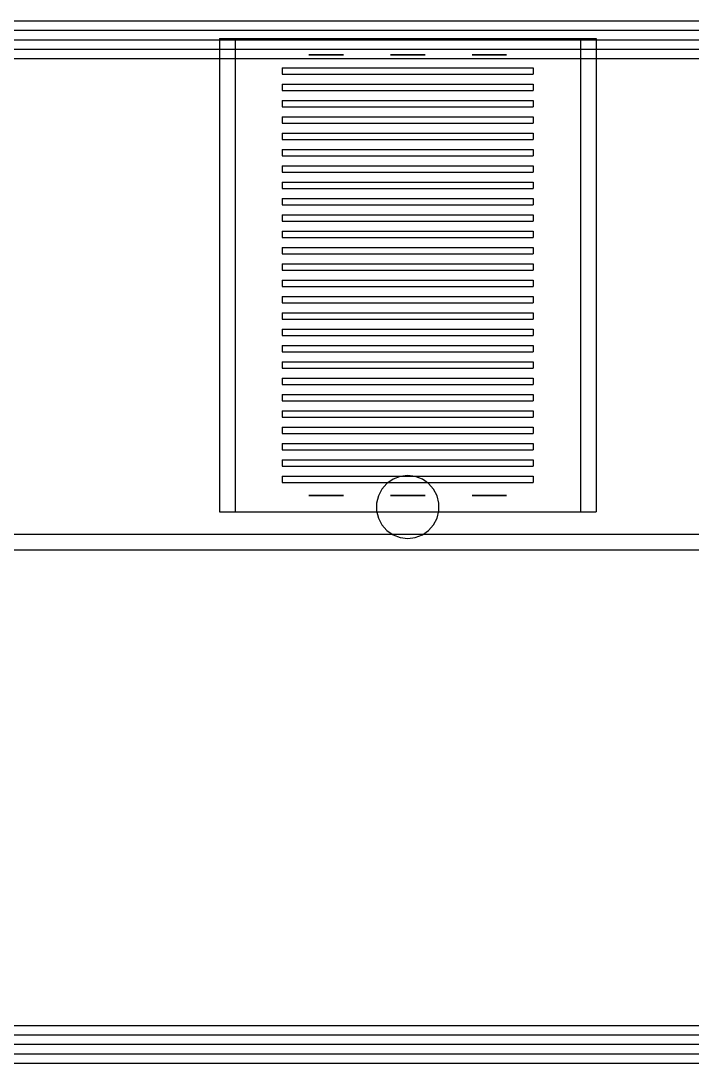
# Model space of a CAD drawing. Header units: millimetres. Extents: x -514 to -279, y -98 to 91.
# Drawn here: x -411.26 to -387.73, y -49.34 to -12.82 of the extents above; entities that cross this region are included whole.
import ezdxf

# ---------------------------------------------------------------- set-up
doc = ezdxf.new("R2010")
doc.units = ezdxf.units.MM
doc.layers.add('HIDDEN', color=8, linetype='Continuous')
doc.layers.add('VISIBLE', color=7, linetype='Continuous')

msp = doc.modelspace()

# ---------------------------------------------------------------- linework, layer by layer
at = {"layer": 'HIDDEN'}
for points in [[(-432.9, -12.82), (-306.4, -12.82)], [(-432.9, -12.82), (-306.4, -12.82)], [(-432.9, -12.82), (-306.4, -12.82)], [(-432.9, -13.15), (-306.4, -13.15)], [(-432.9, -13.15), (-306.4, -13.15)], [(-432.9, -13.48), (-306.4, -13.48)], [(-432.9, -13.48), (-306.4, -13.48)], [(-432.9, -13.48), (-306.4, -13.48)], [(-432.9, -13.48), (-306.4, -13.48)], [(-404.3, -13.436), (-391.1, -13.436)], [(-404.3, -13.436), (-391.1, -13.436)], [(-404.3, -13.436), (-404.3, -30.024)], [(-404.3, -13.436), (-404.3, -30.024)], [(-403.75, -13.436), (-391.65, -13.436)], [(-403.75, -13.436), (-391.65, -13.436)], [(-403.75, -13.436), (-403.75, -30.024)], [(-403.75, -13.436), (-403.75, -30.024)], [(-391.65, -13.436), (-391.65, -30.024)], [(-391.65, -13.436), (-391.65, -30.024)], [(-391.1, -13.436), (-391.1, -30.024)], [(-391.1, -13.436), (-391.1, -30.024)], [(-432.9, -13.81), (-306.4, -13.81)], [(-432.9, -13.81), (-306.4, -13.81)], [(-432.9, -14.14), (-306.4, -14.14)], [(-432.9, -14.14), (-306.4, -14.14)], [(-432.9, -14.14), (-306.4, -14.14)], [(-401.165, -14.008), (-401.161, -14.008)], [(-401.161, -14.008), (-401.165, -14.008)], [(-401.165, -14.008), (-401.161, -14.008)], [(-401.161, -14.008), (-401.165, -14.008)], [(-401.165, -14.008), (-401.161, -14.008)], [(-401.161, -14.008), (-401.165, -14.008)], [(-401.165, -14.008), (-401.161, -14.008)], [(-401.161, -14.008), (-401.165, -14.008)], [(-401.165, -14.008), (-401.161, -14.008)], [(-401.161, -14.008), (-401.165, -14.008)], [(-401.161, -14.008), (-401.126, -14.008)], [(-401.126, -14.008), (-401.161, -14.008)], [(-401.161, -14.008), (-401.126, -14.008)], [(-401.126, -14.008), (-401.161, -14.008)], [(-401.161, -14.008), (-401.126, -14.008)], [(-401.126, -14.008), (-401.161, -14.008)], [(-401.161, -14.008), (-401.126, -14.008)], [(-401.126, -14.008), (-401.161, -14.008)], [(-401.161, -14.008), (-401.126, -14.008)], [(-401.126, -14.008), (-401.161, -14.008)], [(-401.126, -14.008), (-401.058, -14.008)], [(-401.058, -14.008), (-401.126, -14.008)], [(-401.126, -14.008), (-401.058, -14.008)], [(-401.058, -14.008), (-401.126, -14.008)], [(-401.126, -14.008), (-401.058, -14.008)], [(-401.058, -14.008), (-401.126, -14.008)], [(-401.126, -14.008), (-401.058, -14.008)], [(-401.058, -14.008), (-401.126, -14.008)], [(-401.126, -14.008), (-401.058, -14.008)], [(-401.058, -14.008), (-401.126, -14.008)], [(-401.058, -14.008), (-400.961, -14.008)], [(-400.961, -14.008), (-401.058, -14.008)], [(-401.058, -14.008), (-400.961, -14.008)], [(-400.961, -14.008), (-401.058, -14.008)], [(-401.058, -14.008), (-400.961, -14.008)], [(-400.961, -14.008), (-401.058, -14.008)], [(-401.058, -14.008), (-400.961, -14.008)], [(-400.961, -14.008), (-401.058, -14.008)], [(-401.058, -14.008), (-400.961, -14.008)], [(-400.961, -14.008), (-401.058, -14.008)], [(-400.961, -14.008), (-400.841, -14.008)], [(-400.841, -14.008), (-400.961, -14.008)], [(-400.961, -14.008), (-400.841, -14.008)], [(-400.841, -14.008), (-400.961, -14.008)], [(-400.961, -14.008), (-400.841, -14.008)], [(-400.841, -14.008), (-400.961, -14.008)], [(-400.961, -14.008), (-400.841, -14.008)], [(-400.841, -14.008), (-400.961, -14.008)], [(-400.961, -14.008), (-400.841, -14.008)], [(-400.841, -14.008), (-400.961, -14.008)], [(-400.841, -14.008), (-400.705, -14.008)], [(-400.705, -14.008), (-400.841, -14.008)], [(-400.841, -14.008), (-400.705, -14.008)], [(-400.705, -14.008), (-400.841, -14.008)], [(-400.841, -14.008), (-400.705, -14.008)], [(-400.705, -14.008), (-400.841, -14.008)], [(-400.841, -14.008), (-400.705, -14.008)], [(-400.705, -14.008), (-400.841, -14.008)], [(-400.841, -14.008), (-400.705, -14.008)], [(-400.705, -14.008), (-400.841, -14.008)], [(-400.705, -14.008), (-400.56, -14.008)], [(-400.56, -14.008), (-400.705, -14.008)], [(-400.705, -14.008), (-400.56, -14.008)], [(-400.56, -14.008), (-400.705, -14.008)], [(-400.705, -14.008), (-400.56, -14.008)], [(-400.56, -14.008), (-400.705, -14.008)], [(-400.705, -14.008), (-400.56, -14.008)], [(-400.56, -14.008), (-400.705, -14.008)], [(-400.705, -14.008), (-400.56, -14.008)], [(-400.56, -14.008), (-400.705, -14.008)], [(-400.415, -14.008), (-400.56, -14.008)], [(-400.56, -14.008), (-400.415, -14.008)], [(-400.415, -14.008), (-400.56, -14.008)], [(-400.56, -14.008), (-400.415, -14.008)], [(-400.415, -14.008), (-400.56, -14.008)], [(-400.56, -14.008), (-400.415, -14.008)], [(-400.415, -14.008), (-400.56, -14.008)], [(-400.56, -14.008), (-400.415, -14.008)], [(-400.415, -14.008), (-400.56, -14.008)], [(-400.56, -14.008), (-400.415, -14.008)], [(-400.279, -14.008), (-400.415, -14.008)], [(-400.415, -14.008), (-400.279, -14.008)], [(-400.279, -14.008), (-400.415, -14.008)], [(-400.415, -14.008), (-400.279, -14.008)], [(-400.279, -14.008), (-400.415, -14.008)], [(-400.415, -14.008), (-400.279, -14.008)], [(-400.279, -14.008), (-400.415, -14.008)], [(-400.415, -14.008), (-400.279, -14.008)], [(-400.279, -14.008), (-400.415, -14.008)], [(-400.415, -14.008), (-400.279, -14.008)], [(-400.159, -14.008), (-400.279, -14.008)], [(-400.279, -14.008), (-400.159, -14.008)], [(-400.159, -14.008), (-400.279, -14.008)], [(-400.279, -14.008), (-400.159, -14.008)], [(-400.159, -14.008), (-400.279, -14.008)], [(-400.279, -14.008), (-400.159, -14.008)], [(-400.159, -14.008), (-400.279, -14.008)], [(-400.279, -14.008), (-400.159, -14.008)], [(-400.159, -14.008), (-400.279, -14.008)], [(-400.279, -14.008), (-400.159, -14.008)], [(-400.062, -14.008), (-400.159, -14.008)], [(-400.159, -14.008), (-400.062, -14.008)], [(-400.062, -14.008), (-400.159, -14.008)], [(-400.159, -14.008), (-400.062, -14.008)], [(-400.062, -14.008), (-400.159, -14.008)], [(-400.159, -14.008), (-400.062, -14.008)], [(-400.062, -14.008), (-400.159, -14.008)], [(-400.159, -14.008), (-400.062, -14.008)], [(-400.062, -14.008), (-400.159, -14.008)], [(-400.159, -14.008), (-400.062, -14.008)], [(-399.994, -14.008), (-400.062, -14.008)], [(-400.062, -14.008), (-399.994, -14.008)], [(-399.994, -14.008), (-400.062, -14.008)], [(-400.062, -14.008), (-399.994, -14.008)], [(-399.994, -14.008), (-400.062, -14.008)], [(-400.062, -14.008), (-399.994, -14.008)], [(-399.994, -14.008), (-400.062, -14.008)], [(-400.062, -14.008), (-399.994, -14.008)], [(-399.994, -14.008), (-400.062, -14.008)], [(-400.062, -14.008), (-399.994, -14.008)], [(-399.959, -14.008), (-399.994, -14.008)], [(-399.994, -14.008), (-399.959, -14.008)], [(-399.959, -14.008), (-399.994, -14.008)], [(-399.994, -14.008), (-399.959, -14.008)], [(-399.959, -14.008), (-399.994, -14.008)], [(-399.994, -14.008), (-399.959, -14.008)], [(-399.959, -14.008), (-399.994, -14.008)], [(-399.994, -14.008), (-399.959, -14.008)], [(-399.959, -14.008), (-399.994, -14.008)], [(-399.994, -14.008), (-399.959, -14.008)], [(-399.955, -14.008), (-399.959, -14.008)], [(-399.959, -14.008), (-399.955, -14.008)], [(-399.955, -14.008), (-399.959, -14.008)], [(-399.959, -14.008), (-399.955, -14.008)], [(-399.955, -14.008), (-399.959, -14.008)], [(-399.959, -14.008), (-399.955, -14.008)], [(-399.955, -14.008), (-399.959, -14.008)], [(-399.959, -14.008), (-399.955, -14.008)], [(-399.955, -14.008), (-399.959, -14.008)], [(-399.959, -14.008), (-399.955, -14.008)], [(-398.305, -14.008), (-398.301, -14.008)], [(-398.301, -14.008), (-398.305, -14.008)], [(-398.305, -14.008), (-398.301, -14.008)], [(-398.301, -14.008), (-398.305, -14.008)], [(-398.305, -14.008), (-398.301, -14.008)], [(-398.301, -14.008), (-398.305, -14.008)], [(-398.305, -14.008), (-398.301, -14.008)], [(-398.301, -14.008), (-398.305, -14.008)], [(-398.305, -14.008), (-398.301, -14.008)], [(-398.301, -14.008), (-398.305, -14.008)], [(-398.301, -14.008), (-398.266, -14.008)], [(-398.266, -14.008), (-398.301, -14.008)], [(-398.301, -14.008), (-398.266, -14.008)], [(-398.266, -14.008), (-398.301, -14.008)], [(-398.301, -14.008), (-398.266, -14.008)], [(-398.266, -14.008), (-398.301, -14.008)], [(-398.301, -14.008), (-398.266, -14.008)], [(-398.266, -14.008), (-398.301, -14.008)], [(-398.301, -14.008), (-398.266, -14.008)], [(-398.266, -14.008), (-398.301, -14.008)], [(-398.266, -14.008), (-398.198, -14.008)], [(-398.198, -14.008), (-398.266, -14.008)], [(-398.266, -14.008), (-398.198, -14.008)], [(-398.198, -14.008), (-398.266, -14.008)], [(-398.266, -14.008), (-398.198, -14.008)], [(-398.198, -14.008), (-398.266, -14.008)], [(-398.266, -14.008), (-398.198, -14.008)], [(-398.198, -14.008), (-398.266, -14.008)], [(-398.266, -14.008), (-398.198, -14.008)], [(-398.198, -14.008), (-398.266, -14.008)], [(-398.198, -14.008), (-398.101, -14.008)], [(-398.101, -14.008), (-398.198, -14.008)], [(-398.198, -14.008), (-398.101, -14.008)], [(-398.101, -14.008), (-398.198, -14.008)], [(-398.198, -14.008), (-398.101, -14.008)], [(-398.101, -14.008), (-398.198, -14.008)], [(-398.198, -14.008), (-398.101, -14.008)], [(-398.101, -14.008), (-398.198, -14.008)], [(-398.198, -14.008), (-398.101, -14.008)], [(-398.101, -14.008), (-398.198, -14.008)], [(-398.101, -14.008), (-397.981, -14.008)], [(-397.981, -14.008), (-398.101, -14.008)], [(-398.101, -14.008), (-397.981, -14.008)], [(-397.981, -14.008), (-398.101, -14.008)], [(-398.101, -14.008), (-397.981, -14.008)], [(-397.981, -14.008), (-398.101, -14.008)], [(-398.101, -14.008), (-397.981, -14.008)], [(-397.981, -14.008), (-398.101, -14.008)], [(-398.101, -14.008), (-397.981, -14.008)], [(-397.981, -14.008), (-398.101, -14.008)], [(-397.981, -14.008), (-397.845, -14.008)], [(-397.845, -14.008), (-397.981, -14.008)], [(-397.981, -14.008), (-397.845, -14.008)], [(-397.845, -14.008), (-397.981, -14.008)], [(-397.981, -14.008), (-397.845, -14.008)], [(-397.845, -14.008), (-397.981, -14.008)], [(-397.981, -14.008), (-397.845, -14.008)], [(-397.845, -14.008), (-397.981, -14.008)], [(-397.981, -14.008), (-397.845, -14.008)], [(-397.845, -14.008), (-397.981, -14.008)], [(-397.845, -14.008), (-397.7, -14.008)], [(-397.7, -14.008), (-397.845, -14.008)], [(-397.845, -14.008), (-397.7, -14.008)], [(-397.7, -14.008), (-397.845, -14.008)], [(-397.845, -14.008), (-397.7, -14.008)], [(-397.7, -14.008), (-397.845, -14.008)], [(-397.845, -14.008), (-397.7, -14.008)], [(-397.7, -14.008), (-397.845, -14.008)], [(-397.845, -14.008), (-397.7, -14.008)], [(-397.7, -14.008), (-397.845, -14.008)], [(-397.555, -14.008), (-397.7, -14.008)], [(-397.7, -14.008), (-397.555, -14.008)], [(-397.555, -14.008), (-397.7, -14.008)], [(-397.7, -14.008), (-397.555, -14.008)], [(-397.555, -14.008), (-397.7, -14.008)], [(-397.7, -14.008), (-397.555, -14.008)], [(-397.555, -14.008), (-397.7, -14.008)], [(-397.7, -14.008), (-397.555, -14.008)], [(-397.555, -14.008), (-397.7, -14.008)], [(-397.7, -14.008), (-397.555, -14.008)], [(-397.419, -14.008), (-397.555, -14.008)], [(-397.555, -14.008), (-397.419, -14.008)], [(-397.419, -14.008), (-397.555, -14.008)], [(-397.555, -14.008), (-397.419, -14.008)], [(-397.419, -14.008), (-397.555, -14.008)], [(-397.555, -14.008), (-397.419, -14.008)], [(-397.419, -14.008), (-397.555, -14.008)], [(-397.555, -14.008), (-397.419, -14.008)], [(-397.419, -14.008), (-397.555, -14.008)], [(-397.555, -14.008), (-397.419, -14.008)], [(-397.299, -14.008), (-397.419, -14.008)], [(-397.419, -14.008), (-397.299, -14.008)], [(-397.299, -14.008), (-397.419, -14.008)], [(-397.419, -14.008), (-397.299, -14.008)], [(-397.299, -14.008), (-397.419, -14.008)], [(-397.419, -14.008), (-397.299, -14.008)], [(-397.299, -14.008), (-397.419, -14.008)], [(-397.419, -14.008), (-397.299, -14.008)], [(-397.299, -14.008), (-397.419, -14.008)], [(-397.419, -14.008), (-397.299, -14.008)], [(-397.202, -14.008), (-397.299, -14.008)], [(-397.299, -14.008), (-397.202, -14.008)], [(-397.202, -14.008), (-397.299, -14.008)], [(-397.299, -14.008), (-397.202, -14.008)], [(-397.202, -14.008), (-397.299, -14.008)], [(-397.299, -14.008), (-397.202, -14.008)], [(-397.202, -14.008), (-397.299, -14.008)], [(-397.299, -14.008), (-397.202, -14.008)], [(-397.202, -14.008), (-397.299, -14.008)], [(-397.299, -14.008), (-397.202, -14.008)], [(-397.134, -14.008), (-397.202, -14.008)], [(-397.202, -14.008), (-397.134, -14.008)], [(-397.134, -14.008), (-397.202, -14.008)], [(-397.202, -14.008), (-397.134, -14.008)], [(-397.134, -14.008), (-397.202, -14.008)], [(-397.202, -14.008), (-397.134, -14.008)], [(-397.134, -14.008), (-397.202, -14.008)], [(-397.202, -14.008), (-397.134, -14.008)], [(-397.134, -14.008), (-397.202, -14.008)], [(-397.202, -14.008), (-397.134, -14.008)], [(-397.099, -14.008), (-397.134, -14.008)], [(-397.134, -14.008), (-397.099, -14.008)], [(-397.099, -14.008), (-397.134, -14.008)], [(-397.134, -14.008), (-397.099, -14.008)], [(-397.099, -14.008), (-397.134, -14.008)], [(-397.134, -14.008), (-397.099, -14.008)], [(-397.099, -14.008), (-397.134, -14.008)], [(-397.134, -14.008), (-397.099, -14.008)], [(-397.099, -14.008), (-397.134, -14.008)], [(-397.134, -14.008), (-397.099, -14.008)], [(-397.095, -14.008), (-397.099, -14.008)], [(-397.099, -14.008), (-397.095, -14.008)], [(-397.095, -14.008), (-397.099, -14.008)], [(-397.099, -14.008), (-397.095, -14.008)], [(-397.095, -14.008), (-397.099, -14.008)], [(-397.099, -14.008), (-397.095, -14.008)], [(-397.095, -14.008), (-397.099, -14.008)], [(-397.099, -14.008), (-397.095, -14.008)], [(-397.095, -14.008), (-397.099, -14.008)], [(-397.099, -14.008), (-397.095, -14.008)], [(-395.445, -14.008), (-395.441, -14.008)], [(-395.441, -14.008), (-395.445, -14.008)], [(-395.445, -14.008), (-395.441, -14.008)], [(-395.441, -14.008), (-395.445, -14.008)], [(-395.445, -14.008), (-395.441, -14.008)], [(-395.441, -14.008), (-395.445, -14.008)], [(-395.445, -14.008), (-395.441, -14.008)], [(-395.441, -14.008), (-395.445, -14.008)], [(-395.445, -14.008), (-395.441, -14.008)], [(-395.441, -14.008), (-395.445, -14.008)], [(-395.441, -14.008), (-395.406, -14.008)], [(-395.406, -14.008), (-395.441, -14.008)], [(-395.441, -14.008), (-395.406, -14.008)], [(-395.406, -14.008), (-395.441, -14.008)], [(-395.441, -14.008), (-395.406, -14.008)], [(-395.406, -14.008), (-395.441, -14.008)], [(-395.441, -14.008), (-395.406, -14.008)], [(-395.406, -14.008), (-395.441, -14.008)], [(-395.441, -14.008), (-395.406, -14.008)], [(-395.406, -14.008), (-395.441, -14.008)], [(-395.406, -14.008), (-395.338, -14.008)], [(-395.338, -14.008), (-395.406, -14.008)], [(-395.406, -14.008), (-395.338, -14.008)], [(-395.338, -14.008), (-395.406, -14.008)], [(-395.406, -14.008), (-395.338, -14.008)], [(-395.338, -14.008), (-395.406, -14.008)], [(-395.406, -14.008), (-395.338, -14.008)], [(-395.338, -14.008), (-395.406, -14.008)], [(-395.406, -14.008), (-395.338, -14.008)], [(-395.338, -14.008), (-395.406, -14.008)], [(-395.338, -14.008), (-395.241, -14.008)], [(-395.241, -14.008), (-395.338, -14.008)], [(-395.338, -14.008), (-395.241, -14.008)], [(-395.241, -14.008), (-395.338, -14.008)], [(-395.338, -14.008), (-395.241, -14.008)], [(-395.241, -14.008), (-395.338, -14.008)], [(-395.338, -14.008), (-395.241, -14.008)], [(-395.241, -14.008), (-395.338, -14.008)], [(-395.338, -14.008), (-395.241, -14.008)], [(-395.241, -14.008), (-395.338, -14.008)], [(-395.241, -14.008), (-395.121, -14.008)], [(-395.121, -14.008), (-395.241, -14.008)], [(-395.241, -14.008), (-395.121, -14.008)], [(-395.121, -14.008), (-395.241, -14.008)], [(-395.241, -14.008), (-395.121, -14.008)], [(-395.121, -14.008), (-395.241, -14.008)], [(-395.241, -14.008), (-395.121, -14.008)], [(-395.121, -14.008), (-395.241, -14.008)], [(-395.241, -14.008), (-395.121, -14.008)], [(-395.121, -14.008), (-395.241, -14.008)], [(-395.121, -14.008), (-394.985, -14.008)], [(-394.985, -14.008), (-395.121, -14.008)], [(-395.121, -14.008), (-394.985, -14.008)], [(-394.985, -14.008), (-395.121, -14.008)], [(-395.121, -14.008), (-394.985, -14.008)], [(-394.985, -14.008), (-395.121, -14.008)], [(-395.121, -14.008), (-394.985, -14.008)], [(-394.985, -14.008), (-395.121, -14.008)], [(-395.121, -14.008), (-394.985, -14.008)], [(-394.985, -14.008), (-395.121, -14.008)], [(-394.985, -14.008), (-394.84, -14.008)], [(-394.84, -14.008), (-394.985, -14.008)], [(-394.985, -14.008), (-394.84, -14.008)], [(-394.84, -14.008), (-394.985, -14.008)], [(-394.985, -14.008), (-394.84, -14.008)], [(-394.84, -14.008), (-394.985, -14.008)], [(-394.985, -14.008), (-394.84, -14.008)], [(-394.84, -14.008), (-394.985, -14.008)], [(-394.985, -14.008), (-394.84, -14.008)], [(-394.84, -14.008), (-394.985, -14.008)], [(-394.695, -14.008), (-394.84, -14.008)], [(-394.84, -14.008), (-394.695, -14.008)], [(-394.695, -14.008), (-394.84, -14.008)], [(-394.84, -14.008), (-394.695, -14.008)], [(-394.695, -14.008), (-394.84, -14.008)], [(-394.84, -14.008), (-394.695, -14.008)], [(-394.695, -14.008), (-394.84, -14.008)], [(-394.84, -14.008), (-394.695, -14.008)], [(-394.695, -14.008), (-394.84, -14.008)], [(-394.84, -14.008), (-394.695, -14.008)], [(-394.559, -14.008), (-394.695, -14.008)], [(-394.695, -14.008), (-394.559, -14.008)], [(-394.559, -14.008), (-394.695, -14.008)], [(-394.695, -14.008), (-394.559, -14.008)], [(-394.559, -14.008), (-394.695, -14.008)], [(-394.695, -14.008), (-394.559, -14.008)], [(-394.559, -14.008), (-394.695, -14.008)], [(-394.695, -14.008), (-394.559, -14.008)], [(-394.559, -14.008), (-394.695, -14.008)], [(-394.695, -14.008), (-394.559, -14.008)], [(-394.439, -14.008), (-394.559, -14.008)], [(-394.559, -14.008), (-394.439, -14.008)], [(-394.439, -14.008), (-394.559, -14.008)], [(-394.559, -14.008), (-394.439, -14.008)], [(-394.439, -14.008), (-394.559, -14.008)], [(-394.559, -14.008), (-394.439, -14.008)], [(-394.439, -14.008), (-394.559, -14.008)], [(-394.559, -14.008), (-394.439, -14.008)], [(-394.439, -14.008), (-394.559, -14.008)], [(-394.559, -14.008), (-394.439, -14.008)], [(-394.342, -14.008), (-394.439, -14.008)], [(-394.439, -14.008), (-394.342, -14.008)], [(-394.342, -14.008), (-394.439, -14.008)], [(-394.439, -14.008), (-394.342, -14.008)], [(-394.342, -14.008), (-394.439, -14.008)], [(-394.439, -14.008), (-394.342, -14.008)], [(-394.342, -14.008), (-394.439, -14.008)], [(-394.439, -14.008), (-394.342, -14.008)], [(-394.342, -14.008), (-394.439, -14.008)], [(-394.439, -14.008), (-394.342, -14.008)], [(-394.274, -14.008), (-394.342, -14.008)], [(-394.342, -14.008), (-394.274, -14.008)], [(-394.274, -14.008), (-394.342, -14.008)], [(-394.342, -14.008), (-394.274, -14.008)], [(-394.274, -14.008), (-394.342, -14.008)], [(-394.342, -14.008), (-394.274, -14.008)], [(-394.274, -14.008), (-394.342, -14.008)], [(-394.342, -14.008), (-394.274, -14.008)], [(-394.274, -14.008), (-394.342, -14.008)], [(-394.342, -14.008), (-394.274, -14.008)], [(-394.239, -14.008), (-394.274, -14.008)], [(-394.274, -14.008), (-394.239, -14.008)], [(-394.239, -14.008), (-394.274, -14.008)], [(-394.274, -14.008), (-394.239, -14.008)], [(-394.239, -14.008), (-394.274, -14.008)], [(-394.274, -14.008), (-394.239, -14.008)], [(-394.239, -14.008), (-394.274, -14.008)], [(-394.274, -14.008), (-394.239, -14.008)], [(-394.239, -14.008), (-394.274, -14.008)], [(-394.274, -14.008), (-394.239, -14.008)], [(-394.235, -14.008), (-394.239, -14.008)], [(-394.239, -14.008), (-394.235, -14.008)], [(-394.235, -14.008), (-394.239, -14.008)], [(-394.239, -14.008), (-394.235, -14.008)], [(-394.235, -14.008), (-394.239, -14.008)], [(-394.239, -14.008), (-394.235, -14.008)], [(-394.235, -14.008), (-394.239, -14.008)], [(-394.239, -14.008), (-394.235, -14.008)], [(-394.235, -14.008), (-394.239, -14.008)], [(-394.239, -14.008), (-394.235, -14.008)], [(-402.1, -14.47), (-393.3, -14.47)], [(-402.1, -14.47), (-393.3, -14.47)], [(-402.1, -14.47), (-402.1, -14.69)], [(-402.1, -14.47), (-402.1, -14.69)], [(-393.3, -14.47), (-393.3, -14.69)], [(-393.3, -14.47), (-393.3, -14.69)], [(-402.1, -14.69), (-393.3, -14.69)], [(-402.1, -14.69), (-393.3, -14.69)], [(-402.1, -15.042), (-393.3, -15.042)], [(-402.1, -15.042), (-393.3, -15.042)], [(-402.1, -15.042), (-402.1, -15.262)], [(-402.1, -15.042), (-402.1, -15.262)], [(-402.1, -15.262), (-393.3, -15.262)], [(-402.1, -15.262), (-393.3, -15.262)], [(-393.3, -15.042), (-393.3, -15.262)], [(-393.3, -15.042), (-393.3, -15.262)], [(-402.1, -15.614), (-393.3, -15.614)], [(-402.1, -15.614), (-393.3, -15.614)], [(-402.1, -15.614), (-402.1, -15.834)], [(-402.1, -15.614), (-402.1, -15.834)], [(-393.3, -15.614), (-393.3, -15.834)], [(-393.3, -15.614), (-393.3, -15.834)], [(-402.1, -15.834), (-393.3, -15.834)], [(-402.1, -15.834), (-393.3, -15.834)], [(-402.1, -16.186), (-393.3, -16.186)], [(-402.1, -16.186), (-393.3, -16.186)], [(-402.1, -16.186), (-402.1, -16.406)], [(-402.1, -16.186), (-402.1, -16.406)], [(-402.1, -16.406), (-393.3, -16.406)], [(-402.1, -16.406), (-393.3, -16.406)], [(-393.3, -16.186), (-393.3, -16.406)], [(-393.3, -16.186), (-393.3, -16.406)], [(-402.1, -16.758), (-393.3, -16.758)], [(-402.1, -16.758), (-393.3, -16.758)], [(-402.1, -16.758), (-402.1, -16.978)], [(-402.1, -16.758), (-402.1, -16.978)], [(-393.3, -16.758), (-393.3, -16.978)], [(-393.3, -16.758), (-393.3, -16.978)], [(-402.1, -16.978), (-393.3, -16.978)], [(-402.1, -16.978), (-393.3, -16.978)], [(-402.1, -17.33), (-393.3, -17.33)], [(-402.1, -17.33), (-393.3, -17.33)], [(-402.1, -17.33), (-402.1, -17.55)], [(-402.1, -17.33), (-402.1, -17.55)], [(-393.3, -17.33), (-393.3, -17.55)], [(-393.3, -17.33), (-393.3, -17.55)], [(-402.1, -17.55), (-393.3, -17.55)], [(-402.1, -17.55), (-393.3, -17.55)], [(-402.1, -17.902), (-393.3, -17.902)], [(-402.1, -17.902), (-393.3, -17.902)], [(-402.1, -17.902), (-402.1, -18.122)], [(-402.1, -17.902), (-402.1, -18.122)], [(-402.1, -18.122), (-393.3, -18.122)], [(-402.1, -18.122), (-393.3, -18.122)], [(-393.3, -17.902), (-393.3, -18.122)], [(-393.3, -17.902), (-393.3, -18.122)], [(-402.1, -18.474), (-393.3, -18.474)], [(-402.1, -18.474), (-393.3, -18.474)], [(-402.1, -18.474), (-402.1, -18.694)], [(-402.1, -18.474), (-402.1, -18.694)], [(-393.3, -18.474), (-393.3, -18.694)], [(-393.3, -18.474), (-393.3, -18.694)], [(-402.1, -18.694), (-393.3, -18.694)], [(-402.1, -18.694), (-393.3, -18.694)], [(-402.1, -19.046), (-393.3, -19.046)], [(-402.1, -19.046), (-393.3, -19.046)], [(-402.1, -19.046), (-402.1, -19.266)], [(-402.1, -19.046), (-402.1, -19.266)], [(-402.1, -19.266), (-393.3, -19.266)], [(-402.1, -19.266), (-393.3, -19.266)], [(-393.3, -19.046), (-393.3, -19.266)], [(-393.3, -19.046), (-393.3, -19.266)], [(-402.1, -19.618), (-393.3, -19.618)], [(-402.1, -19.618), (-393.3, -19.618)], [(-402.1, -19.618), (-402.1, -19.838)], [(-402.1, -19.618), (-402.1, -19.838)], [(-393.3, -19.618), (-393.3, -19.838)], [(-393.3, -19.618), (-393.3, -19.838)], [(-402.1, -19.838), (-393.3, -19.838)], [(-402.1, -19.838), (-393.3, -19.838)], [(-402.1, -20.19), (-393.3, -20.19)], [(-402.1, -20.19), (-393.3, -20.19)], [(-402.1, -20.19), (-402.1, -20.41)], [(-402.1, -20.19), (-402.1, -20.41)], [(-402.1, -20.41), (-393.3, -20.41)], [(-402.1, -20.41), (-393.3, -20.41)], [(-393.3, -20.19), (-393.3, -20.41)], [(-393.3, -20.19), (-393.3, -20.41)], [(-402.1, -20.762), (-393.3, -20.762)], [(-402.1, -20.762), (-393.3, -20.762)], [(-402.1, -20.762), (-402.1, -20.982)], [(-402.1, -20.762), (-402.1, -20.982)], [(-393.3, -20.762), (-393.3, -20.982)], [(-393.3, -20.762), (-393.3, -20.982)], [(-402.1, -20.982), (-393.3, -20.982)], [(-402.1, -20.982), (-393.3, -20.982)], [(-402.1, -21.334), (-393.3, -21.334)], [(-402.1, -21.334), (-393.3, -21.334)], [(-402.1, -21.334), (-402.1, -21.554)], [(-402.1, -21.334), (-402.1, -21.554)], [(-393.3, -21.334), (-393.3, -21.554)], [(-393.3, -21.334), (-393.3, -21.554)], [(-402.1, -21.554), (-393.3, -21.554)], [(-402.1, -21.554), (-393.3, -21.554)], [(-402.1, -21.906), (-393.3, -21.906)], [(-402.1, -21.906), (-393.3, -21.906)], [(-402.1, -21.906), (-402.1, -22.126)], [(-402.1, -21.906), (-402.1, -22.126)], [(-393.3, -21.906), (-393.3, -22.126)], [(-393.3, -21.906), (-393.3, -22.126)], [(-402.1, -22.126), (-393.3, -22.126)], [(-402.1, -22.126), (-393.3, -22.126)], [(-402.1, -22.478), (-393.3, -22.478)], [(-402.1, -22.478), (-393.3, -22.478)], [(-402.1, -22.478), (-402.1, -22.698)], [(-402.1, -22.478), (-402.1, -22.698)], [(-393.3, -22.478), (-393.3, -22.698)], [(-393.3, -22.478), (-393.3, -22.698)], [(-402.1, -22.698), (-393.3, -22.698)], [(-402.1, -22.698), (-393.3, -22.698)], [(-402.1, -23.05), (-393.3, -23.05)], [(-402.1, -23.05), (-393.3, -23.05)], [(-402.1, -23.05), (-402.1, -23.27)], [(-402.1, -23.05), (-402.1, -23.27)], [(-402.1, -23.27), (-393.3, -23.27)], [(-402.1, -23.27), (-393.3, -23.27)], [(-393.3, -23.05), (-393.3, -23.27)], [(-393.3, -23.05), (-393.3, -23.27)], [(-402.1, -23.622), (-393.3, -23.622)], [(-402.1, -23.622), (-393.3, -23.622)], [(-402.1, -23.622), (-402.1, -23.842)], [(-402.1, -23.622), (-402.1, -23.842)], [(-393.3, -23.622), (-393.3, -23.842)], [(-393.3, -23.622), (-393.3, -23.842)], [(-402.1, -23.842), (-393.3, -23.842)], [(-402.1, -23.842), (-393.3, -23.842)], [(-402.1, -24.194), (-393.3, -24.194)], [(-402.1, -24.194), (-393.3, -24.194)], [(-402.1, -24.194), (-402.1, -24.414)], [(-402.1, -24.194), (-402.1, -24.414)], [(-402.1, -24.414), (-393.3, -24.414)], [(-402.1, -24.414), (-393.3, -24.414)], [(-393.3, -24.194), (-393.3, -24.414)], [(-393.3, -24.194), (-393.3, -24.414)], [(-402.1, -24.766), (-393.3, -24.766)], [(-402.1, -24.766), (-393.3, -24.766)], [(-402.1, -24.766), (-402.1, -24.986)], [(-402.1, -24.766), (-402.1, -24.986)], [(-393.3, -24.766), (-393.3, -24.986)], [(-393.3, -24.766), (-393.3, -24.986)], [(-402.1, -24.986), (-393.3, -24.986)], [(-402.1, -24.986), (-393.3, -24.986)], [(-402.1, -25.338), (-393.3, -25.338)], [(-402.1, -25.338), (-393.3, -25.338)], [(-402.1, -25.338), (-402.1, -25.558)], [(-402.1, -25.338), (-402.1, -25.558)], [(-402.1, -25.558), (-393.3, -25.558)], [(-402.1, -25.558), (-393.3, -25.558)], [(-393.3, -25.338), (-393.3, -25.558)], [(-393.3, -25.338), (-393.3, -25.558)], [(-402.1, -25.91), (-393.3, -25.91)], [(-402.1, -25.91), (-393.3, -25.91)], [(-402.1, -25.91), (-402.1, -26.13)], [(-402.1, -25.91), (-402.1, -26.13)], [(-393.3, -25.91), (-393.3, -26.13)], [(-393.3, -25.91), (-393.3, -26.13)], [(-402.1, -26.13), (-393.3, -26.13)], [(-402.1, -26.13), (-393.3, -26.13)], [(-402.1, -26.482), (-393.3, -26.482)], [(-402.1, -26.482), (-393.3, -26.482)], [(-402.1, -26.482), (-402.1, -26.702)], [(-402.1, -26.482), (-402.1, -26.702)], [(-393.3, -26.482), (-393.3, -26.702)], [(-393.3, -26.482), (-393.3, -26.702)], [(-402.1, -26.702), (-393.3, -26.702)], [(-402.1, -26.702), (-393.3, -26.702)], [(-402.1, -27.054), (-393.3, -27.054)], [(-402.1, -27.054), (-393.3, -27.054)], [(-402.1, -27.054), (-402.1, -27.274)], [(-402.1, -27.054), (-402.1, -27.274)], [(-402.1, -27.274), (-393.3, -27.274)], [(-402.1, -27.274), (-393.3, -27.274)], [(-393.3, -27.054), (-393.3, -27.274)], [(-393.3, -27.054), (-393.3, -27.274)], [(-402.1, -27.626), (-393.3, -27.626)], [(-402.1, -27.626), (-393.3, -27.626)], [(-402.1, -27.626), (-402.1, -27.846)], [(-402.1, -27.626), (-402.1, -27.846)], [(-393.3, -27.626), (-393.3, -27.846)], [(-393.3, -27.626), (-393.3, -27.846)], [(-402.1, -27.846), (-393.3, -27.846)], [(-402.1, -27.846), (-393.3, -27.846)], [(-402.1, -28.198), (-393.3, -28.198)], [(-402.1, -28.198), (-393.3, -28.198)], [(-402.1, -28.198), (-402.1, -28.418)], [(-402.1, -28.198), (-402.1, -28.418)], [(-402.1, -28.418), (-393.3, -28.418)], [(-402.1, -28.418), (-393.3, -28.418)], [(-393.3, -28.198), (-393.3, -28.418)], [(-393.3, -28.198), (-393.3, -28.418)], [(-402.1, -28.77), (-393.3, -28.77)], [(-402.1, -28.77), (-393.3, -28.77)], [(-402.1, -28.77), (-402.1, -28.99)], [(-402.1, -28.77), (-402.1, -28.99)], [(-397.963, -28.784), (-398.211, -28.878)], [(-397.963, -28.784), (-398.211, -28.878)], [(-397.7, -28.752), (-397.963, -28.784)], [(-397.7, -28.752), (-397.963, -28.784)], [(-397.437, -28.784), (-397.7, -28.752)], [(-397.437, -28.784), (-397.7, -28.752)], [(-397.189, -28.878), (-397.437, -28.784)], [(-397.189, -28.878), (-397.437, -28.784)], [(-393.3, -28.77), (-393.3, -28.99)], [(-393.3, -28.77), (-393.3, -28.99)], [(-402.1, -28.99), (-393.3, -28.99)], [(-402.1, -28.99), (-393.3, -28.99)], [(-398.429, -29.029), (-398.605, -29.228)], [(-398.429, -29.029), (-398.605, -29.228)], [(-398.211, -28.878), (-398.429, -29.029)], [(-398.211, -28.878), (-398.429, -29.029)], [(-396.971, -29.029), (-397.189, -28.878)], [(-396.971, -29.029), (-397.189, -28.878)], [(-396.795, -29.228), (-396.971, -29.029)], [(-396.795, -29.228), (-396.971, -29.029)], [(-401.165, -29.452), (-401.161, -29.452)], [(-401.161, -29.452), (-401.165, -29.452)], [(-401.165, -29.452), (-401.161, -29.452)], [(-401.161, -29.452), (-401.165, -29.452)], [(-401.165, -29.452), (-401.161, -29.452)], [(-401.161, -29.452), (-401.165, -29.452)], [(-401.165, -29.452), (-401.161, -29.452)], [(-401.161, -29.452), (-401.165, -29.452)], [(-401.165, -29.452), (-401.161, -29.452)], [(-401.161, -29.452), (-401.165, -29.452)], [(-401.161, -29.452), (-401.126, -29.452)], [(-401.126, -29.452), (-401.161, -29.452)], [(-401.161, -29.452), (-401.126, -29.452)], [(-401.126, -29.452), (-401.161, -29.452)], [(-401.161, -29.452), (-401.126, -29.452)], [(-401.126, -29.452), (-401.161, -29.452)], [(-401.161, -29.452), (-401.126, -29.452)], [(-401.126, -29.452), (-401.161, -29.452)], [(-401.161, -29.452), (-401.126, -29.452)], [(-401.126, -29.452), (-401.161, -29.452)], [(-401.126, -29.452), (-401.058, -29.452)], [(-401.058, -29.452), (-401.126, -29.452)], [(-401.126, -29.452), (-401.058, -29.452)], [(-401.058, -29.452), (-401.126, -29.452)], [(-401.126, -29.452), (-401.058, -29.452)], [(-401.058, -29.452), (-401.126, -29.452)], [(-401.126, -29.452), (-401.058, -29.452)], [(-401.058, -29.452), (-401.126, -29.452)], [(-401.126, -29.452), (-401.058, -29.452)], [(-401.058, -29.452), (-401.126, -29.452)], [(-401.058, -29.452), (-400.961, -29.452)], [(-400.961, -29.452), (-401.058, -29.452)], [(-401.058, -29.452), (-400.961, -29.452)], [(-400.961, -29.452), (-401.058, -29.452)], [(-401.058, -29.452), (-400.961, -29.452)], [(-400.961, -29.452), (-401.058, -29.452)], [(-401.058, -29.452), (-400.961, -29.452)], [(-400.961, -29.452), (-401.058, -29.452)], [(-401.058, -29.452), (-400.961, -29.452)], [(-400.961, -29.452), (-401.058, -29.452)], [(-400.961, -29.452), (-400.841, -29.452)], [(-400.841, -29.452), (-400.961, -29.452)], [(-400.961, -29.452), (-400.841, -29.452)], [(-400.841, -29.452), (-400.961, -29.452)], [(-400.961, -29.452), (-400.841, -29.452)], [(-400.841, -29.452), (-400.961, -29.452)], [(-400.961, -29.452), (-400.841, -29.452)], [(-400.841, -29.452), (-400.961, -29.452)], [(-400.961, -29.452), (-400.841, -29.452)], [(-400.841, -29.452), (-400.961, -29.452)], [(-400.841, -29.452), (-400.705, -29.452)], [(-400.705, -29.452), (-400.841, -29.452)], [(-400.841, -29.452), (-400.705, -29.452)], [(-400.705, -29.452), (-400.841, -29.452)], [(-400.841, -29.452), (-400.705, -29.452)], [(-400.705, -29.452), (-400.841, -29.452)], [(-400.841, -29.452), (-400.705, -29.452)], [(-400.705, -29.452), (-400.841, -29.452)], [(-400.841, -29.452), (-400.705, -29.452)], [(-400.705, -29.452), (-400.841, -29.452)], [(-400.705, -29.452), (-400.56, -29.452)], [(-400.56, -29.452), (-400.705, -29.452)], [(-400.705, -29.452), (-400.56, -29.452)], [(-400.56, -29.452), (-400.705, -29.452)], [(-400.705, -29.452), (-400.56, -29.452)], [(-400.56, -29.452), (-400.705, -29.452)], [(-400.705, -29.452), (-400.56, -29.452)], [(-400.56, -29.452), (-400.705, -29.452)], [(-400.705, -29.452), (-400.56, -29.452)], [(-400.56, -29.452), (-400.705, -29.452)], [(-400.415, -29.452), (-400.56, -29.452)], [(-400.56, -29.452), (-400.415, -29.452)], [(-400.415, -29.452), (-400.56, -29.452)], [(-400.56, -29.452), (-400.415, -29.452)], [(-400.415, -29.452), (-400.56, -29.452)], [(-400.56, -29.452), (-400.415, -29.452)], [(-400.415, -29.452), (-400.56, -29.452)], [(-400.56, -29.452), (-400.415, -29.452)], [(-400.415, -29.452), (-400.56, -29.452)], [(-400.56, -29.452), (-400.415, -29.452)], [(-400.279, -29.452), (-400.415, -29.452)], [(-400.415, -29.452), (-400.279, -29.452)], [(-400.279, -29.452), (-400.415, -29.452)], [(-400.415, -29.452), (-400.279, -29.452)], [(-400.279, -29.452), (-400.415, -29.452)], [(-400.415, -29.452), (-400.279, -29.452)], [(-400.279, -29.452), (-400.415, -29.452)], [(-400.415, -29.452), (-400.279, -29.452)], [(-400.279, -29.452), (-400.415, -29.452)], [(-400.415, -29.452), (-400.279, -29.452)], [(-400.159, -29.452), (-400.279, -29.452)], [(-400.279, -29.452), (-400.159, -29.452)], [(-400.159, -29.452), (-400.279, -29.452)], [(-400.279, -29.452), (-400.159, -29.452)], [(-400.159, -29.452), (-400.279, -29.452)], [(-400.279, -29.452), (-400.159, -29.452)], [(-400.159, -29.452), (-400.279, -29.452)], [(-400.279, -29.452), (-400.159, -29.452)], [(-400.159, -29.452), (-400.279, -29.452)], [(-400.279, -29.452), (-400.159, -29.452)], [(-400.062, -29.452), (-400.159, -29.452)], [(-400.159, -29.452), (-400.062, -29.452)], [(-400.062, -29.452), (-400.159, -29.452)], [(-400.159, -29.452), (-400.062, -29.452)], [(-400.062, -29.452), (-400.159, -29.452)], [(-400.159, -29.452), (-400.062, -29.452)], [(-400.062, -29.452), (-400.159, -29.452)], [(-400.159, -29.452), (-400.062, -29.452)], [(-400.062, -29.452), (-400.159, -29.452)], [(-400.159, -29.452), (-400.062, -29.452)], [(-399.994, -29.452), (-400.062, -29.452)], [(-400.062, -29.452), (-399.994, -29.452)], [(-399.994, -29.452), (-400.062, -29.452)], [(-400.062, -29.452), (-399.994, -29.452)], [(-399.994, -29.452), (-400.062, -29.452)], [(-400.062, -29.452), (-399.994, -29.452)], [(-399.994, -29.452), (-400.062, -29.452)], [(-400.062, -29.452), (-399.994, -29.452)], [(-399.994, -29.452), (-400.062, -29.452)], [(-400.062, -29.452), (-399.994, -29.452)], [(-399.959, -29.452), (-399.994, -29.452)], [(-399.994, -29.452), (-399.959, -29.452)], [(-399.959, -29.452), (-399.994, -29.452)], [(-399.994, -29.452), (-399.959, -29.452)], [(-399.959, -29.452), (-399.994, -29.452)], [(-399.994, -29.452), (-399.959, -29.452)], [(-399.959, -29.452), (-399.994, -29.452)], [(-399.994, -29.452), (-399.959, -29.452)], [(-399.959, -29.452), (-399.994, -29.452)], [(-399.994, -29.452), (-399.959, -29.452)], [(-399.955, -29.452), (-399.959, -29.452)], [(-399.959, -29.452), (-399.955, -29.452)], [(-399.955, -29.452), (-399.959, -29.452)], [(-399.959, -29.452), (-399.955, -29.452)], [(-399.955, -29.452), (-399.959, -29.452)], [(-399.959, -29.452), (-399.955, -29.452)], [(-399.955, -29.452), (-399.959, -29.452)], [(-399.959, -29.452), (-399.955, -29.452)], [(-399.955, -29.452), (-399.959, -29.452)], [(-399.959, -29.452), (-399.955, -29.452)], [(-398.729, -29.462), (-398.792, -29.72)], [(-398.729, -29.462), (-398.792, -29.72)], [(-398.605, -29.228), (-398.729, -29.462)], [(-398.605, -29.228), (-398.729, -29.462)], [(-398.305, -29.452), (-398.301, -29.452)], [(-398.301, -29.452), (-398.305, -29.452)], [(-398.305, -29.452), (-398.301, -29.452)], [(-398.301, -29.452), (-398.305, -29.452)], [(-398.305, -29.452), (-398.301, -29.452)], [(-398.301, -29.452), (-398.305, -29.452)], [(-398.305, -29.452), (-398.301, -29.452)], [(-398.301, -29.452), (-398.305, -29.452)], [(-398.305, -29.452), (-398.301, -29.452)], [(-398.301, -29.452), (-398.305, -29.452)], [(-398.301, -29.452), (-398.266, -29.452)], [(-398.266, -29.452), (-398.301, -29.452)], [(-398.301, -29.452), (-398.266, -29.452)], [(-398.266, -29.452), (-398.301, -29.452)], [(-398.301, -29.452), (-398.266, -29.452)], [(-398.266, -29.452), (-398.301, -29.452)], [(-398.301, -29.452), (-398.266, -29.452)], [(-398.266, -29.452), (-398.301, -29.452)], [(-398.301, -29.452), (-398.266, -29.452)], [(-398.266, -29.452), (-398.301, -29.452)], [(-398.266, -29.452), (-398.198, -29.452)], [(-398.198, -29.452), (-398.266, -29.452)], [(-398.266, -29.452), (-398.198, -29.452)], [(-398.198, -29.452), (-398.266, -29.452)], [(-398.266, -29.452), (-398.198, -29.452)], [(-398.198, -29.452), (-398.266, -29.452)], [(-398.266, -29.452), (-398.198, -29.452)], [(-398.198, -29.452), (-398.266, -29.452)], [(-398.266, -29.452), (-398.198, -29.452)], [(-398.198, -29.452), (-398.266, -29.452)], [(-398.198, -29.452), (-398.101, -29.452)], [(-398.101, -29.452), (-398.198, -29.452)], [(-398.198, -29.452), (-398.101, -29.452)], [(-398.101, -29.452), (-398.198, -29.452)], [(-398.198, -29.452), (-398.101, -29.452)], [(-398.101, -29.452), (-398.198, -29.452)], [(-398.198, -29.452), (-398.101, -29.452)], [(-398.101, -29.452), (-398.198, -29.452)], [(-398.198, -29.452), (-398.101, -29.452)], [(-398.101, -29.452), (-398.198, -29.452)], [(-398.101, -29.452), (-397.981, -29.452)], [(-397.981, -29.452), (-398.101, -29.452)], [(-398.101, -29.452), (-397.981, -29.452)], [(-397.981, -29.452), (-398.101, -29.452)], [(-398.101, -29.452), (-397.981, -29.452)], [(-397.981, -29.452), (-398.101, -29.452)], [(-398.101, -29.452), (-397.981, -29.452)], [(-397.981, -29.452), (-398.101, -29.452)], [(-398.101, -29.452), (-397.981, -29.452)], [(-397.981, -29.452), (-398.101, -29.452)], [(-397.981, -29.452), (-397.845, -29.452)], [(-397.845, -29.452), (-397.981, -29.452)], [(-397.981, -29.452), (-397.845, -29.452)], [(-397.845, -29.452), (-397.981, -29.452)], [(-397.981, -29.452), (-397.845, -29.452)], [(-397.845, -29.452), (-397.981, -29.452)], [(-397.981, -29.452), (-397.845, -29.452)], [(-397.845, -29.452), (-397.981, -29.452)], [(-397.981, -29.452), (-397.845, -29.452)], [(-397.845, -29.452), (-397.981, -29.452)], [(-397.845, -29.452), (-397.7, -29.452)], [(-397.7, -29.452), (-397.845, -29.452)], [(-397.845, -29.452), (-397.7, -29.452)], [(-397.7, -29.452), (-397.845, -29.452)], [(-397.845, -29.452), (-397.7, -29.452)], [(-397.7, -29.452), (-397.845, -29.452)], [(-397.845, -29.452), (-397.7, -29.452)], [(-397.7, -29.452), (-397.845, -29.452)], [(-397.845, -29.452), (-397.7, -29.452)], [(-397.7, -29.452), (-397.845, -29.452)], [(-397.555, -29.452), (-397.7, -29.452)], [(-397.7, -29.452), (-397.555, -29.452)], [(-397.555, -29.452), (-397.7, -29.452)], [(-397.7, -29.452), (-397.555, -29.452)], [(-397.555, -29.452), (-397.7, -29.452)], [(-397.7, -29.452), (-397.555, -29.452)], [(-397.555, -29.452), (-397.7, -29.452)], [(-397.7, -29.452), (-397.555, -29.452)], [(-397.555, -29.452), (-397.7, -29.452)], [(-397.7, -29.452), (-397.555, -29.452)], [(-397.419, -29.452), (-397.555, -29.452)], [(-397.555, -29.452), (-397.419, -29.452)], [(-397.419, -29.452), (-397.555, -29.452)], [(-397.555, -29.452), (-397.419, -29.452)], [(-397.419, -29.452), (-397.555, -29.452)], [(-397.555, -29.452), (-397.419, -29.452)], [(-397.419, -29.452), (-397.555, -29.452)], [(-397.555, -29.452), (-397.419, -29.452)], [(-397.419, -29.452), (-397.555, -29.452)], [(-397.555, -29.452), (-397.419, -29.452)], [(-397.299, -29.452), (-397.419, -29.452)], [(-397.419, -29.452), (-397.299, -29.452)], [(-397.299, -29.452), (-397.419, -29.452)], [(-397.419, -29.452), (-397.299, -29.452)], [(-397.299, -29.452), (-397.419, -29.452)], [(-397.419, -29.452), (-397.299, -29.452)], [(-397.299, -29.452), (-397.419, -29.452)], [(-397.419, -29.452), (-397.299, -29.452)], [(-397.299, -29.452), (-397.419, -29.452)], [(-397.419, -29.452), (-397.299, -29.452)], [(-397.202, -29.452), (-397.299, -29.452)], [(-397.299, -29.452), (-397.202, -29.452)], [(-397.202, -29.452), (-397.299, -29.452)], [(-397.299, -29.452), (-397.202, -29.452)], [(-397.202, -29.452), (-397.299, -29.452)], [(-397.299, -29.452), (-397.202, -29.452)], [(-397.202, -29.452), (-397.299, -29.452)], [(-397.299, -29.452), (-397.202, -29.452)], [(-397.202, -29.452), (-397.299, -29.452)], [(-397.299, -29.452), (-397.202, -29.452)], [(-397.134, -29.452), (-397.202, -29.452)], [(-397.202, -29.452), (-397.134, -29.452)], [(-397.134, -29.452), (-397.202, -29.452)], [(-397.202, -29.452), (-397.134, -29.452)], [(-397.134, -29.452), (-397.202, -29.452)], [(-397.202, -29.452), (-397.134, -29.452)], [(-397.134, -29.452), (-397.202, -29.452)], [(-397.202, -29.452), (-397.134, -29.452)], [(-397.134, -29.452), (-397.202, -29.452)], [(-397.202, -29.452), (-397.134, -29.452)], [(-397.099, -29.452), (-397.134, -29.452)], [(-397.134, -29.452), (-397.099, -29.452)], [(-397.099, -29.452), (-397.134, -29.452)], [(-397.134, -29.452), (-397.099, -29.452)], [(-397.099, -29.452), (-397.134, -29.452)], [(-397.134, -29.452), (-397.099, -29.452)], [(-397.099, -29.452), (-397.134, -29.452)], [(-397.134, -29.452), (-397.099, -29.452)], [(-397.099, -29.452), (-397.134, -29.452)], [(-397.134, -29.452), (-397.099, -29.452)], [(-397.095, -29.452), (-397.099, -29.452)], [(-397.099, -29.452), (-397.095, -29.452)], [(-397.095, -29.452), (-397.099, -29.452)], [(-397.099, -29.452), (-397.095, -29.452)], [(-397.095, -29.452), (-397.099, -29.452)], [(-397.099, -29.452), (-397.095, -29.452)], [(-397.095, -29.452), (-397.099, -29.452)], [(-397.099, -29.452), (-397.095, -29.452)], [(-397.095, -29.452), (-397.099, -29.452)], [(-397.099, -29.452), (-397.095, -29.452)], [(-396.671, -29.462), (-396.795, -29.228)], [(-396.671, -29.462), (-396.795, -29.228)], [(-396.608, -29.72), (-396.671, -29.462)], [(-396.608, -29.72), (-396.671, -29.462)], [(-395.445, -29.452), (-395.441, -29.452)], [(-395.441, -29.452), (-395.445, -29.452)], [(-395.445, -29.452), (-395.441, -29.452)], [(-395.441, -29.452), (-395.445, -29.452)], [(-395.445, -29.452), (-395.441, -29.452)], [(-395.441, -29.452), (-395.445, -29.452)], [(-395.445, -29.452), (-395.441, -29.452)], [(-395.441, -29.452), (-395.445, -29.452)], [(-395.445, -29.452), (-395.441, -29.452)], [(-395.441, -29.452), (-395.445, -29.452)], [(-395.441, -29.452), (-395.406, -29.452)], [(-395.406, -29.452), (-395.441, -29.452)], [(-395.441, -29.452), (-395.406, -29.452)], [(-395.406, -29.452), (-395.441, -29.452)], [(-395.441, -29.452), (-395.406, -29.452)], [(-395.406, -29.452), (-395.441, -29.452)], [(-395.441, -29.452), (-395.406, -29.452)], [(-395.406, -29.452), (-395.441, -29.452)], [(-395.441, -29.452), (-395.406, -29.452)], [(-395.406, -29.452), (-395.441, -29.452)], [(-395.406, -29.452), (-395.338, -29.452)], [(-395.338, -29.452), (-395.406, -29.452)], [(-395.406, -29.452), (-395.338, -29.452)], [(-395.338, -29.452), (-395.406, -29.452)], [(-395.406, -29.452), (-395.338, -29.452)], [(-395.338, -29.452), (-395.406, -29.452)], [(-395.406, -29.452), (-395.338, -29.452)], [(-395.338, -29.452), (-395.406, -29.452)], [(-395.406, -29.452), (-395.338, -29.452)], [(-395.338, -29.452), (-395.406, -29.452)], [(-395.338, -29.452), (-395.241, -29.452)], [(-395.241, -29.452), (-395.338, -29.452)], [(-395.338, -29.452), (-395.241, -29.452)], [(-395.241, -29.452), (-395.338, -29.452)], [(-395.338, -29.452), (-395.241, -29.452)], [(-395.241, -29.452), (-395.338, -29.452)], [(-395.338, -29.452), (-395.241, -29.452)], [(-395.241, -29.452), (-395.338, -29.452)], [(-395.338, -29.452), (-395.241, -29.452)], [(-395.241, -29.452), (-395.338, -29.452)], [(-395.241, -29.452), (-395.121, -29.452)], [(-395.121, -29.452), (-395.241, -29.452)], [(-395.241, -29.452), (-395.121, -29.452)], [(-395.121, -29.452), (-395.241, -29.452)], [(-395.241, -29.452), (-395.121, -29.452)], [(-395.121, -29.452), (-395.241, -29.452)], [(-395.241, -29.452), (-395.121, -29.452)], [(-395.121, -29.452), (-395.241, -29.452)], [(-395.241, -29.452), (-395.121, -29.452)], [(-395.121, -29.452), (-395.241, -29.452)], [(-395.121, -29.452), (-394.985, -29.452)], [(-394.985, -29.452), (-395.121, -29.452)], [(-395.121, -29.452), (-394.985, -29.452)], [(-394.985, -29.452), (-395.121, -29.452)], [(-395.121, -29.452), (-394.985, -29.452)], [(-394.985, -29.452), (-395.121, -29.452)], [(-395.121, -29.452), (-394.985, -29.452)], [(-394.985, -29.452), (-395.121, -29.452)], [(-395.121, -29.452), (-394.985, -29.452)], [(-394.985, -29.452), (-395.121, -29.452)], [(-394.985, -29.452), (-394.84, -29.452)], [(-394.84, -29.452), (-394.985, -29.452)], [(-394.985, -29.452), (-394.84, -29.452)], [(-394.84, -29.452), (-394.985, -29.452)], [(-394.985, -29.452), (-394.84, -29.452)], [(-394.84, -29.452), (-394.985, -29.452)], [(-394.985, -29.452), (-394.84, -29.452)], [(-394.84, -29.452), (-394.985, -29.452)], [(-394.985, -29.452), (-394.84, -29.452)], [(-394.84, -29.452), (-394.985, -29.452)], [(-394.695, -29.452), (-394.84, -29.452)], [(-394.84, -29.452), (-394.695, -29.452)], [(-394.695, -29.452), (-394.84, -29.452)], [(-394.84, -29.452), (-394.695, -29.452)], [(-394.695, -29.452), (-394.84, -29.452)], [(-394.84, -29.452), (-394.695, -29.452)], [(-394.695, -29.452), (-394.84, -29.452)], [(-394.84, -29.452), (-394.695, -29.452)], [(-394.695, -29.452), (-394.84, -29.452)], [(-394.84, -29.452), (-394.695, -29.452)], [(-394.559, -29.452), (-394.695, -29.452)], [(-394.695, -29.452), (-394.559, -29.452)], [(-394.559, -29.452), (-394.695, -29.452)], [(-394.695, -29.452), (-394.559, -29.452)], [(-394.559, -29.452), (-394.695, -29.452)], [(-394.695, -29.452), (-394.559, -29.452)], [(-394.559, -29.452), (-394.695, -29.452)], [(-394.695, -29.452), (-394.559, -29.452)], [(-394.559, -29.452), (-394.695, -29.452)], [(-394.695, -29.452), (-394.559, -29.452)], [(-394.439, -29.452), (-394.559, -29.452)], [(-394.559, -29.452), (-394.439, -29.452)], [(-394.439, -29.452), (-394.559, -29.452)], [(-394.559, -29.452), (-394.439, -29.452)], [(-394.439, -29.452), (-394.559, -29.452)], [(-394.559, -29.452), (-394.439, -29.452)], [(-394.439, -29.452), (-394.559, -29.452)], [(-394.559, -29.452), (-394.439, -29.452)], [(-394.439, -29.452), (-394.559, -29.452)], [(-394.559, -29.452), (-394.439, -29.452)], [(-394.342, -29.452), (-394.439, -29.452)], [(-394.439, -29.452), (-394.342, -29.452)], [(-394.342, -29.452), (-394.439, -29.452)], [(-394.439, -29.452), (-394.342, -29.452)], [(-394.342, -29.452), (-394.439, -29.452)], [(-394.439, -29.452), (-394.342, -29.452)], [(-394.342, -29.452), (-394.439, -29.452)], [(-394.439, -29.452), (-394.342, -29.452)], [(-394.342, -29.452), (-394.439, -29.452)], [(-394.439, -29.452), (-394.342, -29.452)], [(-394.274, -29.452), (-394.342, -29.452)], [(-394.342, -29.452), (-394.274, -29.452)], [(-394.274, -29.452), (-394.342, -29.452)], [(-394.342, -29.452), (-394.274, -29.452)], [(-394.274, -29.452), (-394.342, -29.452)], [(-394.342, -29.452), (-394.274, -29.452)], [(-394.274, -29.452), (-394.342, -29.452)], [(-394.342, -29.452), (-394.274, -29.452)], [(-394.274, -29.452), (-394.342, -29.452)], [(-394.342, -29.452), (-394.274, -29.452)], [(-394.239, -29.452), (-394.274, -29.452)], [(-394.274, -29.452), (-394.239, -29.452)], [(-394.239, -29.452), (-394.274, -29.452)], [(-394.274, -29.452), (-394.239, -29.452)], [(-394.239, -29.452), (-394.274, -29.452)], [(-394.274, -29.452), (-394.239, -29.452)], [(-394.239, -29.452), (-394.274, -29.452)], [(-394.274, -29.452), (-394.239, -29.452)], [(-394.239, -29.452), (-394.274, -29.452)], [(-394.274, -29.452), (-394.239, -29.452)], [(-394.235, -29.452), (-394.239, -29.452)], [(-394.239, -29.452), (-394.235, -29.452)], [(-394.235, -29.452), (-394.239, -29.452)], [(-394.239, -29.452), (-394.235, -29.452)], [(-394.235, -29.452), (-394.239, -29.452)], [(-394.239, -29.452), (-394.235, -29.452)], [(-394.235, -29.452), (-394.239, -29.452)], [(-394.239, -29.452), (-394.235, -29.452)], [(-394.235, -29.452), (-394.239, -29.452)], [(-394.239, -29.452), (-394.235, -29.452)], [(-398.792, -29.72), (-398.792, -29.985)], [(-398.792, -29.72), (-398.792, -29.985)], [(-396.608, -29.985), (-396.608, -29.72)], [(-396.608, -29.985), (-396.608, -29.72)], [(-404.3, -30.024), (-391.1, -30.024)], [(-404.3, -30.024), (-391.1, -30.024)], [(-403.75, -30.024), (-391.65, -30.024)], [(-403.75, -30.024), (-391.65, -30.024)], [(-398.792, -29.985), (-398.729, -30.242)], [(-398.792, -29.985), (-398.729, -30.242)], [(-398.729, -30.242), (-398.605, -30.477)], [(-398.729, -30.242), (-398.605, -30.477)], [(-396.795, -30.477), (-396.671, -30.242)], [(-396.795, -30.477), (-396.671, -30.242)], [(-396.671, -30.242), (-396.608, -29.985)], [(-396.671, -30.242), (-396.608, -29.985)], [(-398.605, -30.477), (-398.429, -30.676)], [(-398.605, -30.477), (-398.429, -30.676)], [(-398.429, -30.676), (-398.211, -30.826)], [(-398.429, -30.676), (-398.211, -30.826)], [(-397.189, -30.826), (-396.971, -30.676)], [(-397.189, -30.826), (-396.971, -30.676)], [(-396.971, -30.676), (-396.795, -30.477)], [(-396.971, -30.676), (-396.795, -30.477)], [(-432.9, -30.805), (-386.15, -30.805)], [(-432.9, -30.805), (-386.15, -30.805)], [(-398.211, -30.826), (-397.963, -30.92)], [(-398.211, -30.826), (-397.963, -30.92)], [(-397.963, -30.92), (-397.7, -30.952)], [(-397.963, -30.92), (-397.7, -30.952)], [(-397.7, -30.952), (-397.437, -30.92)], [(-397.7, -30.952), (-397.437, -30.92)], [(-397.437, -30.92), (-397.189, -30.826)], [(-397.437, -30.92), (-397.189, -30.826)], [(-432.9, -31.355), (-386.15, -31.355)], [(-432.9, -31.355), (-386.15, -31.355)], [(-432.9, -48.02), (-306.4, -48.02)], [(-432.9, -48.02), (-306.4, -48.02)], [(-432.9, -48.02), (-306.4, -48.02)], [(-432.9, -48.35), (-306.4, -48.35)], [(-432.9, -48.35), (-306.4, -48.35)], [(-432.9, -48.68), (-306.4, -48.68)], [(-432.9, -48.68), (-306.4, -48.68)], [(-432.9, -48.68), (-306.4, -48.68)], [(-432.9, -48.68), (-306.4, -48.68)], [(-432.9, -49.01), (-306.4, -49.01)], [(-432.9, -49.01), (-306.4, -49.01)], [(-432.9, -49.34), (-306.4, -49.34)], [(-432.9, -49.34), (-306.4, -49.34)], [(-432.9, -49.34), (-306.4, -49.34)]]:
    msp.add_lwpolyline(points, dxfattribs=at)
at = {"layer": 'VISIBLE'}
for points in [[(-432.9, -12.82), (-306.4, -12.82)], [(-432.9, -14.14), (-306.4, -14.14)], [(-432.9, -48.02), (-306.4, -48.02)], [(-432.9, -49.34), (-306.4, -49.34)]]:
    msp.add_lwpolyline(points, dxfattribs=at)

doc.saveas('drawing.dxf')
